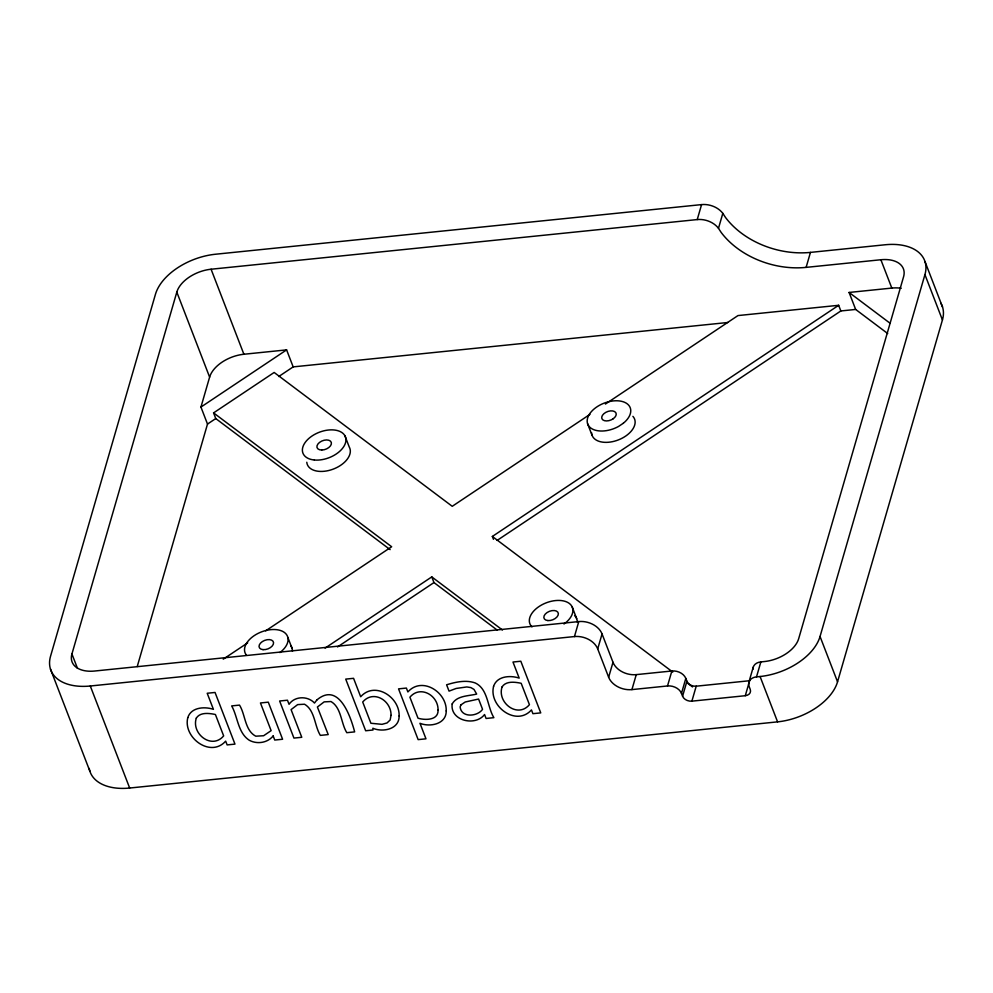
<?xml version="1.0" encoding="UTF-8"?>
<svg xmlns="http://www.w3.org/2000/svg" width="993" height="993" viewBox="0 0 993 993"><rect width="100%" height="100%" fill="white"/><g stroke="black" fill="none" stroke-linecap="round" stroke-linejoin="round"><path stroke-width="1.49" d="M77.491 668.376L71.93 653.965L176.816 292.103A30.349 18.184 -21.1 0 1 211.087 269.227L697.235 219.577A18.966 13.828 16.2 0 1 718.485 228.328L721.129 232.387A75.878 55.285 16.2 0 0 806.117 267.378L880.878 259.744A30.349 18.184 -21.1 0 1 903.568 276.799L798.682 638.673A30.349 18.184 -21.1 0 1 764.424 661.549L760.861 661.909A11.382 8.292 16.2 0 0 752.979 669.257M137.233 666.551L207.5 424.073L200.946 407.068L209.622 377.117L176.816 292.103M89.209 768.445A53.113 31.813 -21.1 0 0 129.661 788.032L777.581 721.861A53.113 31.813 -21.1 0 0 837.546 681.831L942.431 319.957L924.93 274.614A53.113 31.813 -21.1 0 0 885.21 244.762L810.462 252.396A75.878 55.285 16.2 0 1 725.473 217.417L722.817 213.346A18.966 13.828 16.2 0 0 701.579 204.608L215.419 254.245A53.113 31.813 -21.1 0 0 155.454 294.276L50.569 656.15A53.113 31.813 -21.1 0 0 90.289 686.002L574.451 636.563L578.782 621.581A18.966 13.828 16.2 0 1 602.056 633.944L612.991 662.281L608.647 677.251A18.966 13.828 16.2 0 0 631.92 689.601L667.519 685.964A11.382 8.292 16.2 0 1 681.483 693.387L682.576 696.217A7.584 5.524 16.2 0 0 691.885 701.157L745.284 695.708A7.584 5.524 16.2 0 0 750.212 689.303L749.119 686.473A11.382 8.292 16.2 0 1 756.517 676.878L760.861 661.909M697.235 219.577L701.579 204.608M718.485 228.328L722.817 213.346M608.647 677.251L597.712 648.913L602.056 633.944M631.92 689.601L636.265 674.632L671.864 670.995A11.382 8.292 16.2 0 1 685.815 678.405L686.92 681.248L682.576 696.217M667.519 685.964L671.864 670.995M681.483 693.387L685.815 678.405M806.117 267.378L810.462 252.396M691.885 701.157L696.217 686.188L749.628 680.726L745.284 695.708M748.908 682.079L753.253 667.097M837.546 681.831L820.044 636.488L924.93 274.614M200.946 407.068L286.605 349.884L293.171 366.889L727.832 322.502M390.137 549.625L215.766 418.562L213.582 412.889L274.155 372.462L452.237 506.306L589.954 414.379M207.5 424.073L215.766 418.562M278.748 376.521L293.171 366.889M223.251 659.166L247.679 642.856M265.677 630.84L391.664 546.746L213.582 412.889M605.407 404.064L737.973 315.575L838.663 305.298L840.848 310.958L855.656 309.444L887.717 333.549M325.071 648.119L431.781 576.896L502.458 630.021M493.447 539.298L492.354 536.456L838.663 305.298M337.546 646.927L433.966 582.568L497.208 630.096M497.121 540.415L840.848 310.958M209.622 377.117A30.349 18.184 -21.1 0 1 243.893 354.253L286.605 349.884M855.656 309.444L849.089 292.451L891.813 288.082A30.349 18.184 -21.1 0 1 901.21 288.293M578.782 621.581L94.62 671.032A30.349 18.184 -21.1 0 1 71.93 653.965M756.517 676.878L760.079 676.518A53.113 31.813 -21.1 0 0 820.044 636.488M849.089 292.451L889.79 323.035M492.354 536.456L672.757 672.062M687.59 683.209L692.531 686.92M925.017 261.631L942.506 306.974M880.878 259.744L891.813 288.082M760.079 676.518L777.581 721.861M587.583 423.688L591.965 435.021M572.278 607.195L576.648 618.54M431.781 576.896L433.966 582.568M344.856 435.642L349.238 446.987A22.765 13.641 -21.1 0 1 332.63 469.341A22.765 13.641 -21.1 0 1 306.787 462.254M211.087 269.227L243.893 354.253M287.858 637.444L292.227 648.777M90.289 686.002L129.661 788.032M50.494 669.133L89.867 771.164M940.818 303.175A53.113 31.813 -21.1 0 1 942.431 319.957M574.587 615.561A22.765 13.641 -21.1 0 1 577.268 622.09M632.901 416.352A22.765 13.641 -21.1 0 1 618.502 439.862A22.765 13.641 -21.1 0 1 591.555 432.65M290.651 645.574A22.765 13.641 -21.1 0 1 292.463 651.209M531.987 626.881A22.765 13.641 -21.1 0 1 539.807 606.028A22.765 13.641 -21.1 0 1 569.237 603.384A22.765 13.641 -21.1 0 1 563.987 624.014M574.451 636.563A18.966 13.828 16.2 0 1 597.712 648.913M636.265 674.632A18.966 13.828 16.2 0 1 612.991 662.281M246.326 655.032A22.765 13.641 -21.1 0 1 255.871 634.589A22.765 13.641 -21.1 0 1 284.457 632.491A22.765 13.641 -21.1 0 1 279.902 652.575M696.217 686.188A7.584 5.524 16.2 0 1 686.92 681.248M391.031 715.357L390.15 719.987L387.059 722.941L382.032 724.331L370.91 723.264L362.706 702.014C373.356 689.49 391.403 700.499 391.031 715.357M399.124 715.965C399.409 729.321 382.814 732.573 372.834 728.241L372.996 730.016L365.66 730.761L345.725 679.113L353.57 678.318L360.682 696.763C374.795 680.801 399.831 697.123 399.124 715.965M446.217 710.901C446.49 724.17 429.944 727.385 419.977 723.289L425.972 738.817L418.14 739.624L398.553 688.869L406.385 688.062L407.887 691.947C421.926 676.096 446.924 692.059 446.217 710.901M452.175 703.938C449.866 720.695 475.275 726.789 484.559 714.513L486.086 718.473L493.881 717.666C487.228 706.879 488.184 689.055 475.237 682.961C465.965 679.659 455.725 682.005 446.602 684.785L449.047 691.128L456.122 688.459L466.809 686.945L470.868 687.59L474.009 689.427L476.665 694.07C468.497 696.118 456.929 695.497 452.175 703.938M187.776 717.703C182.836 737.538 210.516 758.23 225.672 741.126L227.136 744.911L234.969 744.117L215.047 692.456L207.202 693.263L213.408 709.325C204.546 706.358 191.053 707.177 187.776 717.703M493.558 686.473C488.606 706.308 516.298 727 531.454 709.908L532.906 713.682L540.751 712.887L520.816 661.226L512.984 662.033L519.178 678.095C510.328 675.141 496.823 675.948 493.558 686.473M438.062 710.057C438.521 720.521 425.091 720.31 418.016 718.212L409.91 697.198C420.25 684.86 438.397 695.373 438.062 710.057M196.304 718.125C191.09 733.69 211.782 750.025 223.648 735.887L215.407 714.501C209.238 713.235 200.238 711.919 196.304 718.125M502.073 686.908C496.86 702.461 517.552 718.795 529.43 704.658L521.176 683.283C515.019 682.017 506.02 680.701 502.073 686.908M460.938 704.869L460.131 706.917C461.249 718.051 477.335 716.735 482.561 709.337L478.589 699.047L465.208 702.001L460.938 704.869M316.916 699.916L314.483 703.044C307.892 695.77 294.722 695.907 289.05 704.322L287.461 700.214L279.629 701.008L293.94 738.084L301.773 737.29L291.086 709.61L297.639 704.608L304.528 704.223C315.079 710.355 314.409 725.833 320.367 735.391L328.211 734.584L317.4 707.016L324.165 701.877L330.967 701.53C341.518 707.649 340.847 723.14 346.805 732.685L354.65 731.891C350.603 716.251 338.675 681.583 316.916 699.916M273.162 735.937C267.514 742.963 257.05 744.489 249.305 740.269C237.836 732.871 237.836 716.859 231.679 705.911L239.512 705.104C245.494 714.687 244.737 730.451 255.772 736.185L263.617 735.739L271.126 730.649L260.451 702.97L268.284 702.163L282.595 739.251L274.751 740.046L273.162 735.937M623.331 423.241L618.589 426.419A22.765 13.641 -21.1 0 1 587.173 421.317A22.765 13.641 -21.1 0 1 617.77 400.8A22.765 13.641 -21.1 0 1 623.331 423.241M612.979 418.909L611.278 419.853A7.584 4.543 -21.1 0 1 601.746 417.06A7.584 4.543 -21.1 0 1 612.768 410.953A7.584 4.543 -21.1 0 1 612.979 418.909M547.863 620.563A7.584 4.543 -21.1 0 0 558.351 613.562A7.584 4.543 -21.1 0 0 547.093 612.532A7.584 4.543 -21.1 0 0 547.863 620.563M314.384 460.007A22.765 13.641 -21.1 0 0 345.924 439.043A22.765 13.641 -21.1 0 0 312.199 435.89A22.765 13.641 -21.1 0 0 314.384 460.007M321.72 450.028A7.584 4.543 -21.1 0 0 331.314 442.456A7.584 4.543 -21.1 0 0 319.473 442.456A7.584 4.543 -21.1 0 0 321.72 450.028M263.058 649.645A7.584 4.543 -21.1 0 0 273.559 642.645A7.584 4.543 -21.1 0 0 262.289 641.615A7.584 4.543 -21.1 0 0 263.058 649.645"/></g></svg>
